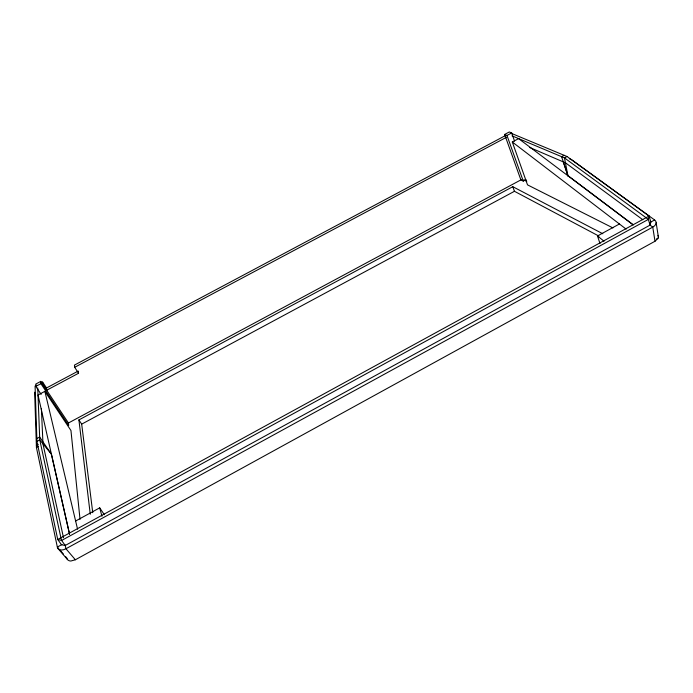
<?xml version="1.0" encoding="UTF-8"?>
<svg xmlns="http://www.w3.org/2000/svg" width="693" height="693" viewBox="0 0 693 693"><rect width="100%" height="100%" fill="white"/><g stroke="black" fill="none" stroke-linecap="round" stroke-linejoin="round"><path stroke-width="1.04" d="M36.764 385.161L35.083 386.062L36.937 441.424L57.727 539.492L61.512 544.767L65.211 545.486L650.06 225.112L650.866 222.029L649.072 216.034L567.047 156.514L510.386 132.943M65.463 556.47L66.814 558.038A8.55 5.431 -41 0 0 70.833 561.027L75.372 559.771L655.006 241.251L657.943 238.418A8.117 4.894 -10 0 0 657.969 235.36M656.375 239.094L658.004 238.201M75.632 521.006L99.697 507.856L104.348 514.7M599.999 243.564L597.496 235.958L619.429 223.986M61.928 544.542L57.328 547.063L58.688 548.631M649.913 222.548L654.625 219.967L571.526 159.65L569.256 158.706M36.833 438.556L39.657 437.04L51.386 454.132L69.525 534.078M564.128 155.293L561.573 156.679L568.069 176.178M68.269 423.085L521.621 179.504M36.937 441.424L39.761 439.899L37.734 387.924M567.047 156.514L564.474 157.891L512.032 135.845M90.272 514.249L78.907 419.915L512.794 186.694L602.797 233.766M514.544 141.077L511.668 132.961L509.286 131.973L504.625 134.451L520.876 179.903L523.258 181.098L526.004 179.626M36.357 445.27L38.228 444.265M75.372 559.771L65.939 548.752A8.654 5.405 -40.5 0 1 57.328 547.063L36.434 447.505L38.306 446.5M92.758 512.69L81.679 424.133L514.457 191.294L598.908 236.096M40.939 382.943L42.602 382.06L42.723 384.329L46.656 390.254L78.534 373.258L74.705 367.29L506.6 137.205M46.656 390.254L46.526 387.959L78.24 371.05M612.933 227.928L527.512 184.858L512.3 141.996L518.615 138.626L633.185 224.87M80.024 519.378L70.955 430.518L44.88 391.337L38.011 395.001L69.569 534.216M40.8 381.384L40.913 383.679L68.694 425.441L68.451 422.99L40.8 381.384L35.733 384.087L35.811 386.391L41.156 394.386M505.197 135.707L74.437 365.107L74.705 367.29M35.811 386.391L40.913 383.679M504.625 134.451L506.981 135.456L511.668 132.961M529.599 147.444L565.557 162.864L642.818 219.75M523.882 179.825L526.784 181.271M649.584 224.757L652.745 227.079L655.006 241.251M563.305 161.902L567.879 175.615L633.133 224.757M512.3 141.996L626.125 229.114M597.496 235.958L604.019 241.207M60.04 550.199L63.427 554.114M58.065 548.631L67.559 559.615M51.386 454.132L39.761 439.899L60.889 537.759L61.608 540.462L65.22 545.478M42.602 382.06L46.526 387.959M78.907 419.915L81.679 424.133M512.794 186.694L514.457 191.294M506.981 135.456L523.258 181.098M650.06 225.112L648.336 219.378L649.072 216.034L57.727 539.492L61.608 540.462L648.353 219.404L564.474 157.891L567.879 175.615M99.697 507.856L101.949 516.224M44.88 391.337L77.564 529.192M63.513 537.777L42.983 443.979L41.389 408.428M65.107 544.941L65.939 548.752L652.771 227.105A8.212 4.877 -10.3 0 0 654.625 219.967M656.158 222.696L658.35 236.841M78.335 371.786L78.534 373.258M34.65 392.203L36.434 447.505"/></g></svg>
